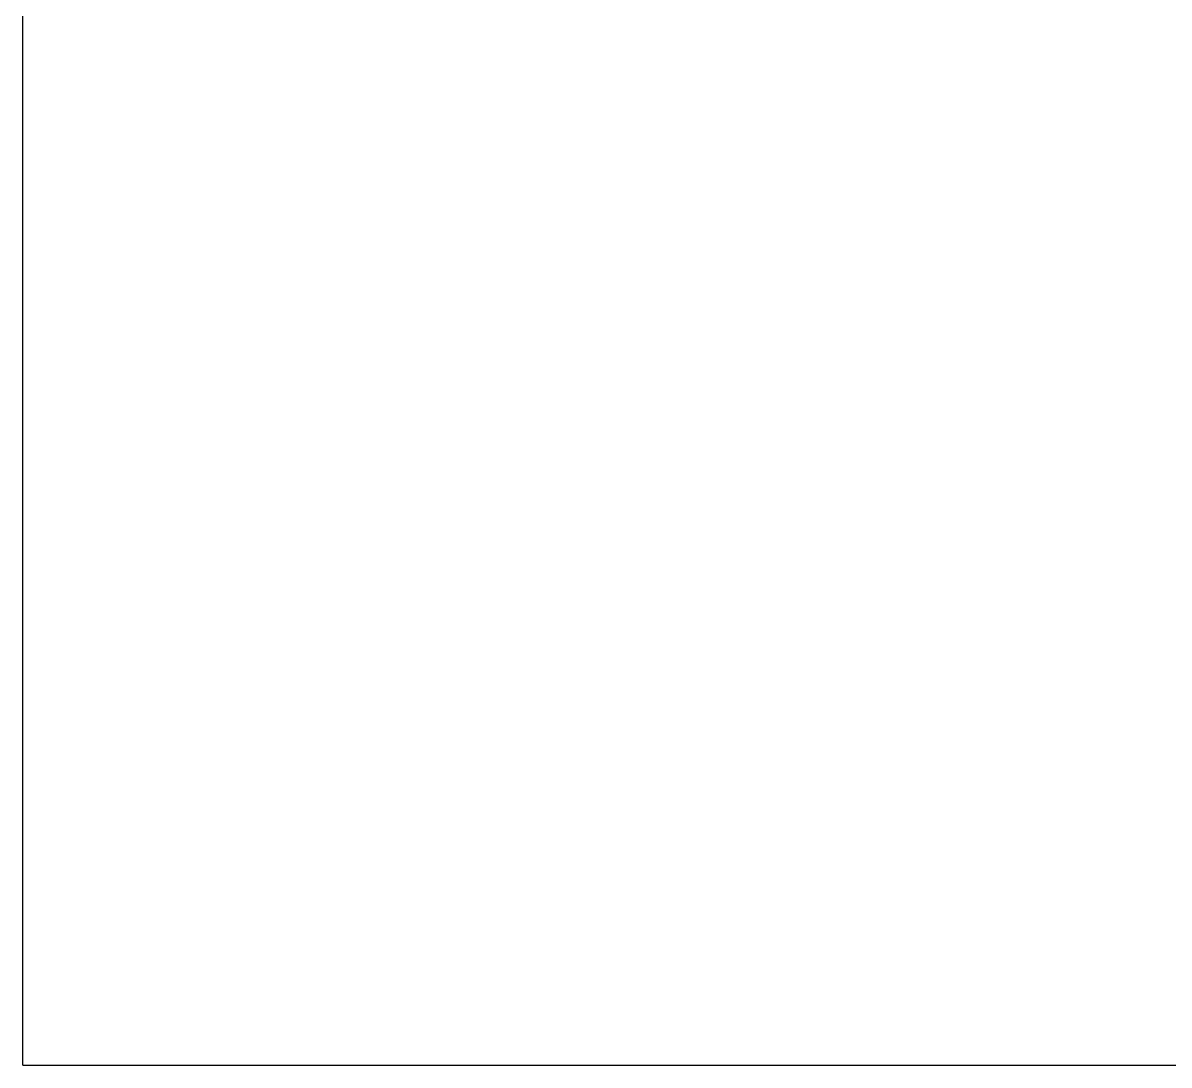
# Model space of a CAD drawing. Header units: millimetres. Extents: x 10729 to 16532, y -10545 to -10125.
# Drawn here: x 11511.006851 to 11511.007424, y -10288.085828 to -10288.085306 of the extents above; entities that cross this region are included whole.
import ezdxf

# ---------------------------------------------------------------- set-up
doc = ezdxf.new("R2010")
doc.units = ezdxf.units.MM
doc.styles.get("Standard").update_dxf_attribs({"font": 'arial.ttf'})

# ---------------------------------------------------------------- blocks, each defined once
blk = doc.blocks.new('*T9')
at = {"linetype": 'ByBlock', "lineweight": -2, "transparency": 16777216}
for p, q in [((0, 0), (0, 136.705)), ((0, 136.705), (152.69230471, 136.705)), ((19.69230471, 0), (19.69230471, 136.705)), ((38.69230471, 0), (38.69230471, 136.705)), ((57.69230471, 0), (57.69230471, 136.705)), ((76.69230471, 0), (76.69230471, 136.705)), ((95.69230471, 0), (95.69230471, 136.705)), ((114.69230471, 0), (114.69230471, 136.705)), ((133.69230471, 0), (133.69230471, 136.705)), ((152.69230471, 0), (152.69230471, 136.705)), ((0, 0), (152.69230471, 0))]:
    blk.add_line(p, q, dxfattribs=at)
at = {"color": 0, "transparency": 16777216, "width": 133.705, "attachment_point": 4, "rotation": 90}
for s, insert, char_height in [('{\\fCalibri|b0|i0|c0;Тепловой пункт  PK-1001. Насосы PV-0001A/B. Реле перепада давления PS-401. Сигнализация минимального перепада давления ', (48.19230471, 1.5), 2.82222222222), ('{\\fCalibri|b0|i0|c0;Тепловой пункт  PK-1001. Насосы PV-0002A/B. Датчик перепада давления PDS-401. Сигнализация минимального перепада давления ', (143.19230471, 1.5), 2.82222222222), ('{\\fCalibri|b0|i0|c0;Тепловой пункт  PK-1001. Циркуляционный насос PV-0002-A. Шкаф силовой  3741-VA-V02. Авария/Неисправность', (105.19230471, 1.5), 2.82222222222), ('{\\fCalibri|b0|i0|c0;Тепловой пункт  PK-1001. Сетевой насос PV-0001-A. Шкаф силовой 3741-VA-V02. Авария/Неисправность ', (9.84615235, 1.5), 2.82222222222), ('{\\fCalibri|b0|i0|c0;Тепловой пункт  PK-1001. Сетевой насос PV-0001-A. Шкаф силовой  3741-VA-V02. Включен', (29.19230471, 1.5), 2.82222222222), ('{\\fCalibri|b0|i0|c0;Тепловой пункт  PK-1001. Сетевой насос PV-0001-B. Шкаф силовой 3741-VA-V02. Авария/Неисправность ', (67.19230471, 1.5), 2.82222222222), ('{\\fCalibri|b0|i0|c0;Тепловой пункт  PK-1001. Сетевой насос PV-0001-B. Шкаф силовой  3741-VA-V02. Включен', (86.19230471, 1.5), 2.82222222222), ('{\\fCalibri|b0|i0|c0;Тепловой пункт  PK-1001. Насос PV-0002-A. Шкаф силовой  3741-VA-V02. Включен', (124.19230471, 1.5), 2.8222222222)]:
    blk.add_mtext(s, dxfattribs=dict(at, insert=insert, char_height=char_height))

msp = doc.modelspace()

# ---------------------------------------------------------------- block references
msp.add_blockref('*T9', (11511.0068508, -10288.08582794))

doc.saveas('drawing.dxf')
